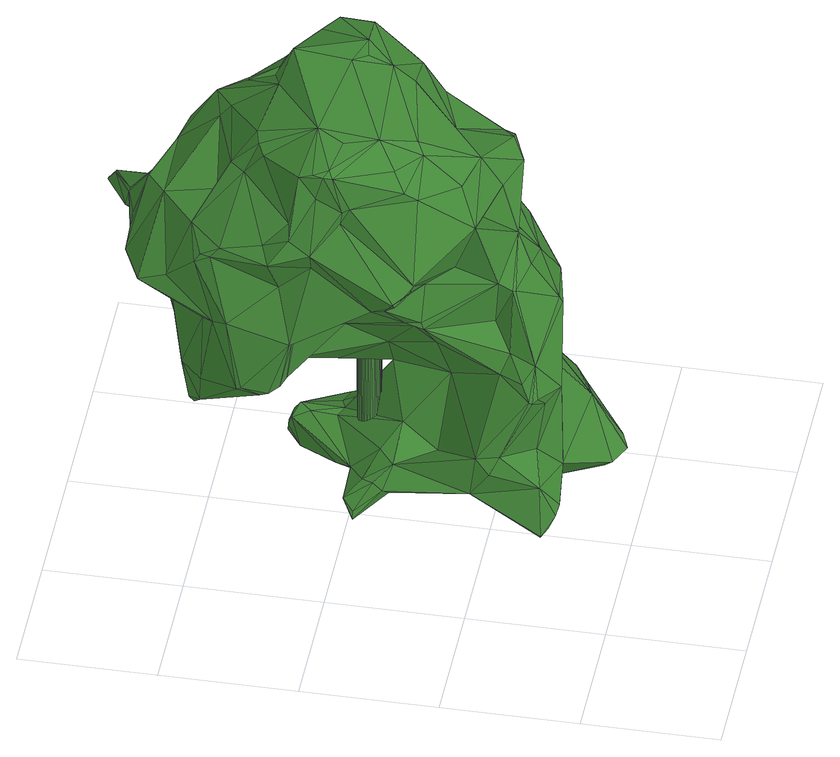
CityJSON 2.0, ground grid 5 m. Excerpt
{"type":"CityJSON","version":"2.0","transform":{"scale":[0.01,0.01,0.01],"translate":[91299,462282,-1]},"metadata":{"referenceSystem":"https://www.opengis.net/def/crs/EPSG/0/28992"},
"CityObjects":{
"tree1":{"type":"SolitaryVegetationObject","attributes":{"gtid":116,"crown_width_m":14.2,"crown_median_z":8.95,"trunk_H_m":9.02,"trunk_DBH_m":0.863,"trunk_radius_m":0.431,"trunk_base_height_m":-0.07,"original_gtid":"120"},"geometry":[{"type":"Solid","lod":"3","boundaries":[[[[0,1,2]],[[3,4,5]],[[6,7,8]],[[9,10,11]],[[12,13,14]],[[15,14,13]],[[16,17,18]],[[19,20,21]],[[22,23,24]],[[25,26,27]],[[28,29,30]],[[31,32,33]],[[33,34,35]],[[36,37,38]],[[39,40,41]],[[42,43,44]],[[25,45,26]],[[46,45,25]],[[32,31,47]],[[48,49,50]],[[51,52,53]],[[1,54,55]],[[1,56,54]],[[57,52,58]],[[59,60,14]],[[61,62,63]],[[61,63,64]],[[65,8,66]],[[67,68,69]],[[42,2,43]],[[4,70,56]],[[11,71,9]],[[72,73,74]],[[75,76,77]],[[78,79,80]],[[81,82,46]],[[83,84,21]],[[85,84,83]],[[86,76,87]],[[88,89,55]],[[90,91,92]],[[93,14,94]],[[95,96,97]],[[98,99,48]],[[22,100,23]],[[101,102,103]],[[104,105,106]],[[107,55,108]],[[109,110,111]],[[22,24,112]],[[113,114,115]],[[9,116,10]],[[68,117,118]],[[119,120,25]],[[121,122,123]],[[0,124,125]],[[51,126,100]],[[123,127,112]],[[50,128,129]],[[59,130,60]],[[125,131,0]],[[96,52,132]],[[133,134,135]],[[135,134,136]],[[137,138,139]],[[137,139,49]],[[70,4,140]],[[16,125,17]],[[141,142,132]],[[97,96,143]],[[11,21,84]],[[95,144,96]],[[75,145,146]],[[57,132,52]],[[100,22,52]],[[51,100,52]],[[145,77,147]],[[96,148,53]],[[96,144,148]],[[102,149,103]],[[150,151,152]],[[153,151,150]],[[24,37,154]],[[24,23,37]],[[1,55,89]],[[53,155,51]],[[156,155,157]],[[158,67,159]],[[10,116,160]],[[161,88,43]],[[156,162,163]],[[157,162,156]],[[111,110,164]],[[165,166,167]],[[168,167,166]],[[14,159,12]],[[169,170,171]],[[50,49,128]],[[160,116,172]],[[8,173,66]],[[174,175,176]],[[177,178,179]],[[180,181,182]],[[183,148,184]],[[184,148,144]],[[173,185,66]],[[156,126,155]],[[51,155,126]],[[142,97,143]],[[186,187,188]],[[189,190,191]],[[40,185,173]],[[192,129,128]],[[192,193,194]],[[193,195,194]],[[102,101,196]],[[59,15,197]],[[198,199,200]],[[50,201,98]],[[202,197,15]],[[81,72,82]],[[52,96,53]],[[203,148,183]],[[53,148,155]],[[155,148,203]],[[204,49,139]],[[204,195,49]],[[205,206,207]],[[192,128,193]],[[208,173,8]],[[209,208,8]],[[77,145,75]],[[74,210,211]],[[6,8,65]],[[146,212,75]],[[39,185,40]],[[2,161,43]],[[83,20,213]],[[98,48,50]],[[212,47,214]],[[173,208,40]],[[39,41,215]],[[205,207,10]],[[133,216,141]],[[75,212,214]],[[40,217,41]],[[40,208,217]],[[218,219,220]],[[221,219,218]],[[75,214,222]],[[208,209,170]],[[212,90,47]],[[20,83,21]],[[171,170,223]],[[10,160,205]],[[224,225,30]],[[224,30,29]],[[208,169,217]],[[192,7,129]],[[185,39,226]],[[185,226,66]],[[66,226,65]],[[221,225,227]],[[101,138,228]],[[67,165,229]],[[67,229,230]],[[216,18,231]],[[223,116,171]],[[221,232,86]],[[81,189,191]],[[155,203,233]],[[234,69,118]],[[222,214,235]],[[22,112,58]],[[11,84,71]],[[64,63,236]],[[11,207,206]],[[32,47,200]],[[237,93,104]],[[208,170,169]],[[223,170,209]],[[169,179,217]],[[209,238,223]],[[184,144,95]],[[239,240,241]],[[182,242,243]],[[14,15,59]],[[244,245,246]],[[203,183,233]],[[95,97,242]],[[142,243,97]],[[142,247,186]],[[46,239,45]],[[248,234,118]],[[11,10,207]],[[249,250,251]],[[183,61,233]],[[21,11,206]],[[206,19,21]],[[252,102,196]],[[89,2,1]],[[253,122,154]],[[97,243,242]],[[37,36,154]],[[25,34,189]],[[125,167,168]],[[254,109,255]],[[30,256,257]],[[15,13,202]],[[18,136,16]],[[135,136,18]],[[182,243,142]],[[5,258,3]],[[52,22,58]],[[24,121,112]],[[142,143,96]],[[112,121,123]],[[34,36,35]],[[96,132,142]],[[58,141,132]],[[58,132,57]],[[165,158,106]],[[237,106,158]],[[70,140,253]],[[124,167,125]],[[142,186,188]],[[142,188,182]],[[129,7,50]],[[259,186,247]],[[171,260,177]],[[16,3,258]],[[216,231,247]],[[14,60,94]],[[123,136,134]],[[140,122,253]],[[121,154,122]],[[261,262,154]],[[153,149,252]],[[252,263,153]],[[3,122,140]],[[123,122,3]],[[108,55,54]],[[20,19,264]],[[164,174,176]],[[265,266,267]],[[78,257,268]],[[269,27,26]],[[118,69,68]],[[253,154,270]],[[70,253,270]],[[121,24,154]],[[102,252,149]],[[271,272,190]],[[239,211,210]],[[239,210,150]],[[268,257,273]],[[246,31,274]],[[274,244,246]],[[87,76,75]],[[3,140,4]],[[72,74,211]],[[164,275,187]],[[176,275,164]],[[251,250,59]],[[6,50,7]],[[268,273,94]],[[254,94,273]],[[214,47,246]],[[130,59,250]],[[250,249,79]],[[212,91,90]],[[94,60,268]],[[268,60,78]],[[81,272,72]],[[191,272,81]],[[276,277,260]],[[79,130,250]],[[79,78,130]],[[80,79,249]],[[47,90,200]],[[44,43,88]],[[248,118,117]],[[199,278,200]],[[240,150,279]],[[279,150,152]],[[115,105,113]],[[169,171,177]],[[169,177,179]],[[152,227,280]],[[271,190,278]],[[215,199,198]],[[217,199,215]],[[13,159,281]],[[109,174,110]],[[164,110,174]],[[109,273,174]],[[65,226,215]],[[39,215,226]],[[87,282,86]],[[87,75,282]],[[194,8,7]],[[194,7,192]],[[217,215,41]],[[90,92,200]],[[215,198,92]],[[124,0,2]],[[101,228,196]],[[248,27,269]],[[248,283,27]],[[186,259,187]],[[172,284,285]],[[138,285,284]],[[103,20,160]],[[205,160,20]],[[101,285,138]],[[47,31,246]],[[98,76,99]],[[235,214,246]],[[152,251,279]],[[14,237,159]],[[93,237,14]],[[159,237,158]],[[195,193,49]],[[146,91,212]],[[249,280,29]],[[265,267,194]],[[152,232,227]],[[98,77,76]],[[128,49,193]],[[196,228,137]],[[88,161,89]],[[204,284,172]],[[252,196,137]],[[228,138,137]],[[49,48,99]],[[49,252,137]],[[49,99,252]],[[107,44,88]],[[138,284,139]],[[204,139,284]],[[286,283,248]],[[286,248,117]],[[2,89,161]],[[65,215,6]],[[60,130,78]],[[209,267,266]],[[63,62,287]],[[12,159,13]],[[147,201,146]],[[92,198,200]],[[288,260,277]],[[288,177,260]],[[16,136,3]],[[111,164,187]],[[189,46,25]],[[81,46,189]],[[99,76,86]],[[227,225,280]],[[33,189,34]],[[93,94,254]],[[6,92,91]],[[6,215,92]],[[252,99,263]],[[30,289,63]],[[290,163,38]],[[290,38,37]],[[160,285,103]],[[20,264,205]],[[67,281,159]],[[225,224,280]],[[127,134,141]],[[91,201,6]],[[46,82,72]],[[30,225,289]],[[205,264,206]],[[172,116,266]],[[158,165,67]],[[191,190,272]],[[77,98,147]],[[80,28,257]],[[78,80,257]],[[251,280,249]],[[256,176,175]],[[256,175,257]],[[103,285,101]],[[263,151,153]],[[133,141,134]],[[163,290,126]],[[156,163,126]],[[95,291,292]],[[251,152,280]],[[293,291,242]],[[242,291,95]],[[63,289,236]],[[261,25,262]],[[261,34,25]],[[38,294,35]],[[269,295,234]],[[241,234,295]],[[241,295,239]],[[220,219,282]],[[296,199,217]],[[95,292,184]],[[157,297,162]],[[292,291,62]],[[274,297,244]],[[61,292,62]],[[184,292,183]],[[61,183,292]],[[248,269,234]],[[61,64,298]],[[238,266,223]],[[209,266,238]],[[42,167,124]],[[223,266,116]],[[42,124,2]],[[37,23,290]],[[104,106,237]],[[220,222,299]],[[296,278,199]],[[32,278,190]],[[300,74,73]],[[222,220,75]],[[271,278,296]],[[221,227,232]],[[23,100,290]],[[230,68,67]],[[33,274,31]],[[230,117,68]],[[254,113,104]],[[301,218,233]],[[211,46,72]],[[211,239,46]],[[288,178,177]],[[301,233,61]],[[288,277,73]],[[26,45,239]],[[111,255,109]],[[165,302,229]],[[287,30,63]],[[18,17,303]],[[289,304,298]],[[202,281,69]],[[25,120,270]],[[283,120,27]],[[119,27,120]],[[305,294,297]],[[274,294,305]],[[179,306,217]],[[117,229,286]],[[108,229,107]],[[286,229,108]],[[230,229,117]],[[5,56,1]],[[5,4,56]],[[249,29,28]],[[249,28,80]],[[0,5,1]],[[300,73,210]],[[189,33,190]],[[44,167,42]],[[257,28,30]],[[64,236,289]],[[150,240,239]],[[58,112,127]],[[58,127,141]],[[220,282,75]],[[178,272,306]],[[178,306,179]],[[69,281,67]],[[13,281,202]],[[287,256,30]],[[176,256,287]],[[270,262,25]],[[154,262,270]],[[261,307,34]],[[29,280,224]],[[297,294,38]],[[254,104,93]],[[33,294,274]],[[296,306,271]],[[217,306,296]],[[26,239,295]],[[204,172,265]],[[204,265,195]],[[100,126,290]],[[32,200,278]],[[272,73,72]],[[220,299,218]],[[19,206,264]],[[254,255,113]],[[107,88,55]],[[32,190,33]],[[308,233,299]],[[218,299,233]],[[178,73,272]],[[288,73,178]],[[84,85,276]],[[301,298,218]],[[145,147,146]],[[202,69,241]],[[69,234,241]],[[61,298,301]],[[308,299,309]],[[202,241,240]],[[123,134,127]],[[26,295,269]],[[298,64,289]],[[233,309,155]],[[308,309,233]],[[155,309,157]],[[283,310,56]],[[56,70,120]],[[70,270,120]],[[259,111,187]],[[172,285,160]],[[6,201,50]],[[107,302,44]],[[229,302,107]],[[299,157,309]],[[103,149,311]],[[153,311,149]],[[56,120,283]],[[286,310,283]],[[108,310,286]],[[56,310,54]],[[108,54,310]],[[154,36,261]],[[311,213,103]],[[20,103,213]],[[106,105,165]],[[135,216,133]],[[272,271,306]],[[276,73,277]],[[116,260,171]],[[17,125,312]],[[251,59,197]],[[251,197,279]],[[240,279,197]],[[240,197,202]],[[276,210,73]],[[18,303,231]],[[99,151,263]],[[174,273,175]],[[3,136,123]],[[114,17,312]],[[35,294,33]],[[36,38,35]],[[135,18,216]],[[141,216,142]],[[247,142,216]],[[273,257,175]],[[111,259,313]],[[91,146,201]],[[303,259,231]],[[86,232,151]],[[86,151,99]],[[232,152,151]],[[247,231,259]],[[119,25,27]],[[265,172,266]],[[254,273,109]],[[113,105,104]],[[261,36,307]],[[111,313,114]],[[150,210,276]],[[195,265,194]],[[147,98,201]],[[0,258,5]],[[131,258,0]],[[125,258,131]],[[125,16,258]],[[115,114,312]],[[8,267,209]],[[194,267,8]],[[182,181,293]],[[287,293,181]],[[287,181,176]],[[162,297,163]],[[62,291,287]],[[293,287,291]],[[235,299,222]],[[245,157,299]],[[245,299,246]],[[246,299,235]],[[153,150,314]],[[153,314,311]],[[311,314,213]],[[276,85,314]],[[276,314,150]],[[300,210,74]],[[83,314,85]],[[83,213,314]],[[182,293,242]],[[176,181,275]],[[245,297,157]],[[245,244,297]],[[180,182,188]],[[187,275,180]],[[188,187,180]],[[275,181,180]],[[166,105,115]],[[163,297,38]],[[166,165,105]],[[274,305,297]],[[114,303,17]],[[276,260,84]],[[114,313,303]],[[259,303,313]],[[9,71,260]],[[84,260,71]],[[116,9,260]],[[125,168,312]],[[225,304,289]],[[221,304,225]],[[312,166,115]],[[168,166,312]],[[218,304,221]],[[218,298,304]],[[114,113,255]],[[114,255,111]],[[34,307,36]],[[302,315,44]],[[44,315,167]],[[302,165,315]],[[165,167,315]],[[221,282,219]],[[86,282,221]],[[316,317,318]],[[316,318,319]],[[319,318,320]],[[319,320,321]],[[318,317,322]],[[318,322,320]],[[320,322,323]],[[320,323,321]],[[322,317,324]],[[322,324,323]],[[323,324,325]],[[323,325,321]],[[324,317,326]],[[324,326,325]],[[325,326,327]],[[325,327,321]],[[326,317,328]],[[326,328,327]],[[327,328,329]],[[327,329,321]],[[328,317,330]],[[328,330,329]],[[329,330,331]],[[329,331,321]],[[330,317,332]],[[330,332,331]],[[331,332,333]],[[331,333,321]],[[332,317,334]],[[332,334,333]],[[333,334,335]],[[333,335,321]],[[334,317,336]],[[334,336,335]],[[335,336,337]],[[335,337,321]],[[336,317,338]],[[336,338,337]],[[337,338,339]],[[337,339,321]],[[338,317,340]],[[338,340,339]],[[339,340,341]],[[339,341,321]],[[340,317,342]],[[340,342,341]],[[341,342,343]],[[341,343,321]],[[342,317,344]],[[342,344,343]],[[343,344,345]],[[343,345,321]],[[344,317,346]],[[344,346,345]],[[345,346,347]],[[345,347,321]],[[346,317,348]],[[346,348,347]],[[347,348,349]],[[347,349,321]],[[348,317,350]],[[348,350,349]],[[349,350,351]],[[349,351,321]],[[350,317,352]],[[350,352,351]],[[351,352,353]],[[351,353,321]],[[352,317,354]],[[352,354,353]],[[353,354,355]],[[353,355,321]],[[354,317,356]],[[354,356,355]],[[355,356,357]],[[355,357,321]],[[356,317,358]],[[356,358,357]],[[357,358,359]],[[357,359,321]],[[358,317,360]],[[358,360,359]],[[359,360,361]],[[359,361,321]],[[360,317,362]],[[360,362,361]],[[361,362,363]],[[361,363,321]],[[362,317,364]],[[362,364,363]],[[363,364,365]],[[363,365,321]],[[364,317,316]],[[364,316,365]],[[365,316,319]],[[365,319,321]]]]}]}
},
"vertices":[
[817,1749,1259],[911,1712,1184],[959,1910,1141],[903,1411,1665],[991,1460,1472],[911,1559,1460],[567,256,373],[438,245,294],[713,312,196],[910,1053,270],[765,1207,208],[787,1229,232],[321,1519,669],[336,1507,673],[276,1491,715],[330,1478,710],[723,1605,1619],[641,1634,1586],[661,1498,1804],[697,1252,320],[643,1231,380],[708,1234,367],[840,972,2040],[998,859,1779],[1005,1049,1777],[1118,1051,1236],[941,1216,1041],[1114,1286,964],[135,1139,1134],[169,1136,1142],[130,858,1320],[902,434,1213],[968,484,1139],[1024,555,1208],[1086,746,1321],[994,709,1424],[986,851,1562],[1019,836,1713],[910,694,1636],[881,99,278],[1046,256,313],[1063,260,343],[948,1912,1137],[1089,1966,989],[951,1878,995],[900,912,1180],[1065,841,957],[771,300,1084],[302,470,500],[329,543,384],[359,302,422],[639,790,1961],[645,872,2017],[364,734,1920],[913,1691,1128],[950,1789,1089],[1027,1421,1283],[652,960,2042],[723,973,2056],[317,1425,790],[148,1255,873],[111,704,1474],[171,975,1668],[57,761,1411],[93,714,1454],[781,118,228],[816,152,180],[702,1554,665],[934,1517,646],[686,1436,719],[1092,1321,1383],[885,1065,312],[1082,760,866],[971,670,589],[984,700,840],[381,320,950],[330,333,825],[332,321,819],[141,1223,891],[176,1206,884],[178,1189,897],[1120,753,894],[1100,766,882],[704,1210,400],[872,1060,335],[757,1071,386],[388,446,891],[349,362,888],[1091,1961,987],[973,1872,1122],[801,302,887],[588,265,728],[793,316,634],[271,1489,815],[129,1335,904],[154,998,1878],[311,860,1950],[174,1013,1900],[318,436,575],[306,518,566],[811,795,1905],[309,989,317],[343,929,386],[424,984,365],[360,1498,1019],[446,1759,1187],[527,1639,988],[956,1873,995],[912,1688,1065],[209,1501,1390],[209,1479,1429],[283,1523,1507],[865,1100,2025],[288,1715,1220],[436,1648,1506],[422,1782,1236],[885,963,220],[1011,1537,627],[964,1465,710],[995,1293,1124],[1094,1303,1298],[998,1114,1791],[1001,1301,1644],[910,1300,1782],[761,1825,1233],[604,1681,1502],[685,655,1731],[808,1155,2008],[348,294,212],[400,252,270],[160,1244,870],[637,1631,1433],[618,1013,2042],[755,1310,1821],[790,1300,1832],[748,1407,1790],[821,1411,1745],[312,851,368],[273,949,256],[365,837,319],[1024,1392,1508],[629,1224,2054],[318,1080,1968],[276,981,1946],[248,795,1868],[354,305,824],[475,244,795],[410,289,765],[329,708,1888],[420,876,466],[634,869,698],[558,651,734],[472,858,912],[525,815,515],[1065,1095,1627],[512,536,1757],[738,458,1681],[673,413,1635],[512,1598,787],[353,1545,661],[653,1076,189],[1094,1965,991],[777,462,1660],[805,507,1652],[196,1408,1473],[590,1671,973],[556,1790,1225],[743,1828,1230],[609,1789,1250],[1114,601,319],[1021,586,215],[1023,752,246],[654,830,193],[924,173,184],[195,1441,1432],[223,1203,1309],[99,1221,1498],[1063,726,402],[1096,651,458],[1127,628,434],[203,1163,1617],[134,1152,1592],[157,1120,1867],[230,709,1766],[216,755,1799],[902,115,231],[328,1291,1858],[319,1342,1730],[287,1267,1838],[1154,739,1194],[1113,695,911],[1125,725,897],[377,274,228],[351,297,207],[607,370,208],[437,495,326],[324,887,388],[451,1348,859],[865,354,663],[887,374,662],[858,341,845],[450,326,524],[617,1410,753],[362,577,1742],[484,779,306],[703,1212,206],[726,1261,255],[742,1230,214],[1021,297,222],[924,515,187],[661,768,745],[866,843,901],[591,259,1085],[671,1170,396],[576,270,1115],[884,209,436],[558,1262,1947],[1096,304,382],[422,458,1271],[460,476,1073],[417,406,1248],[327,707,1106],[423,396,1247],[977,738,216],[313,973,1335],[310,773,1141],[830,74,257],[328,739,1115],[282,951,284],[876,1596,751],[808,1584,664],[581,1435,1806],[459,684,945],[328,523,1586],[839,1353,827],[531,361,1286],[75,737,1427],[410,1581,770],[834,668,224],[828,946,886],[591,1077,784],[678,1143,855],[152,1032,1880],[158,1071,1883],[688,542,1371],[591,429,1414],[675,354,1245],[370,1304,1878],[1047,1421,827],[227,1173,902],[188,1223,882],[336,1154,907],[352,820,460],[1042,1346,1512],[213,1436,1127],[269,1611,1268],[195,1083,1433],[121,1145,1135],[866,1580,1481],[357,1396,1738],[905,986,325],[1031,1055,1377],[1076,1102,1345],[476,684,445],[697,1253,301],[675,629,234],[760,686,197],[738,453,196],[123,1318,917],[927,1288,956],[1099,1298,1368],[1076,609,764],[1080,623,764],[176,1381,1152],[903,498,1301],[182,1254,1522],[777,841,489],[946,755,498],[958,496,840],[533,1047,761],[407,998,1026],[650,1462,706],[406,414,976],[1121,1325,964],[417,864,300],[483,927,294],[1049,1427,830],[112,1073,1553],[1046,729,437],[142,812,1319],[858,723,1750],[158,965,1729],[160,940,1744],[166,1062,1771],[928,633,1407],[796,1191,944],[903,417,646],[815,517,1605],[353,707,1289],[558,411,1402],[939,653,845],[402,608,1341],[790,1629,1004],[585,1477,1750],[324,716,1135],[862,613,1414],[1061,591,503],[977,864,1400],[507,528,1495],[563,468,1600],[954,1398,1071],[670,1075,390],[510,1714,1512],[432,1460,1548],[696,1052,406],[772,1665,1112],[668,952,92],[625,952,93],[667,963,92],[692,957,994],[690,968,994],[649,957,995],[662,974,92],[686,979,994],[655,983,92],[679,988,994],[646,989,92],[670,995,994],[636,994,92],[660,999,994],[625,995,93],[649,1000,994],[614,994,93],[637,999,995],[603,989,93],[627,994,995],[594,982,94],[618,987,995],[588,973,94],[611,978,996],[583,963,94],[607,968,996],[582,952,94],[606,957,996],[583,941,94],[607,946,996],[588,930,94],[612,935,996],[595,921,94],[618,926,996],[604,915,94],[627,920,995],[614,910,94],[638,915,995],[625,909,93],[649,914,995],[636,910,93],[660,915,995],[647,915,93],[671,920,994],[656,922,92],[679,927,994],[662,931,92],[686,936,994],[667,941,92],[690,946,994]
]}
